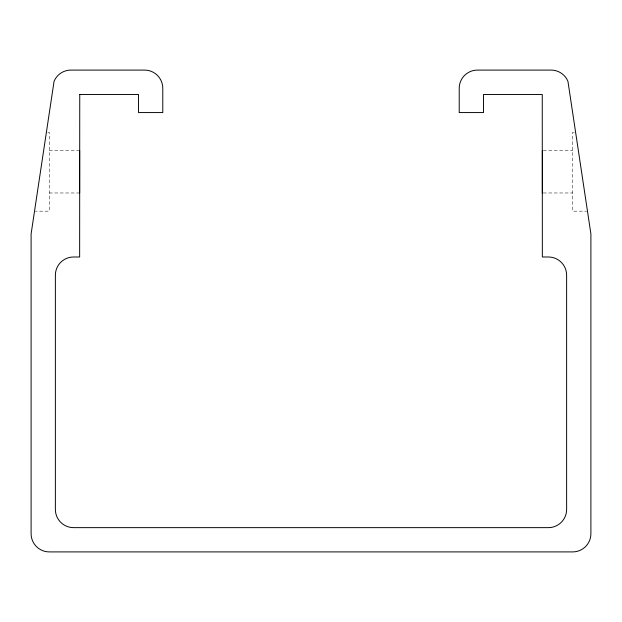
<?xml version="1.0" encoding="UTF-8"?>
<svg xmlns="http://www.w3.org/2000/svg" width="622" height="622" viewBox="0 0 622 622"><rect width="100%" height="100%" fill="white"/><g stroke="black" fill="none" stroke-linecap="round" stroke-linejoin="round"><path stroke-width="0.47" stroke-dasharray="3.11 2.33" d="M47.731 132.292L49.301 132.292L49.301 211.177L35.4 211.177M574.269 132.292L572.699 132.292L572.699 211.177L586.6 211.177M49.301 150.493L78.699 150.493M543.301 150.493L572.699 150.493M49.301 192.975L78.699 192.975M543.301 192.975L572.699 192.975"/><path stroke-width="0.93" d="M542.353 150.493L542.353 192.975M79.647 150.493L79.647 192.975M79.748 94.466L79.647 256.995L73.583 256.995A18.201 18.201 0 0 0 55.374 275.196L55.374 509.434A18.201 18.201 0 0 0 73.583 527.635L548.417 527.635A18.201 18.201 0 0 0 566.626 509.434L566.626 275.196A18.201 18.201 0 0 0 548.417 256.995L542.353 256.995L542.252 94.466L483.488 94.466L483.488 112.566L459.215 112.566L459.215 88.293A18.201 18.201 0 0 1 477.424 70.092L551.115 70.092A18.201 18.201 0 0 1 567.94 81.326L590.9 233.934L590.9 533.707A18.201 18.201 0 0 1 572.691 551.908L49.309 551.908A18.201 18.201 0 0 1 31.1 533.707L31.1 233.934L54.06 81.326A18.201 18.201 0 0 1 70.885 70.092L144.576 70.092A18.201 18.201 0 0 1 162.785 88.293L162.785 112.566L138.512 112.566L138.512 94.466L79.748 94.466"/></g></svg>
